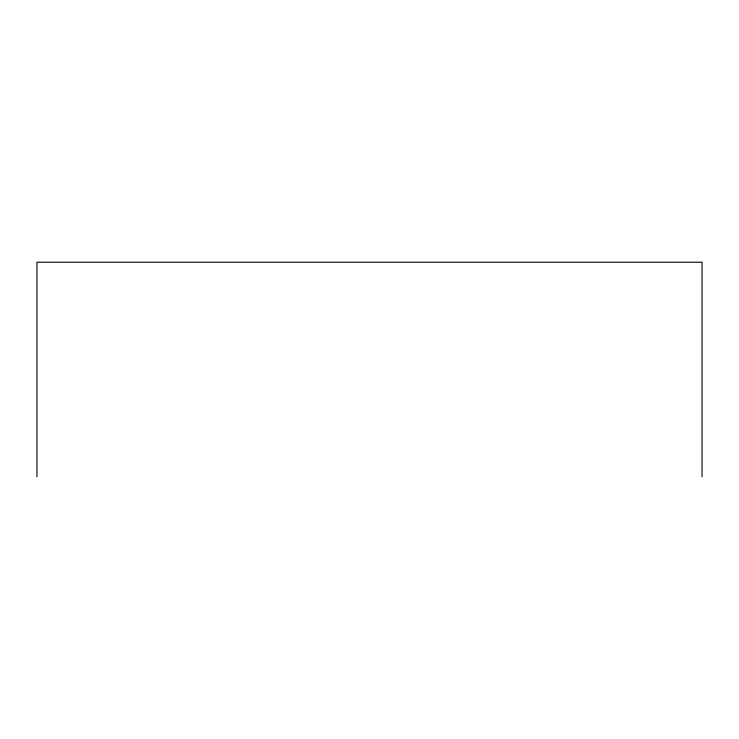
<?xml version="1.0" encoding="UTF-8"?>
<svg xmlns="http://www.w3.org/2000/svg" width="739" height="739" viewBox="0 0 739 739"><rect width="100%" height="100%" fill="white"/><g stroke="black" fill="none" stroke-linecap="round" stroke-linejoin="round"><path stroke-width="1.11" d="M702.05 476.775L702.05 262.225L36.95 262.225L36.95 476.775"/></g></svg>
